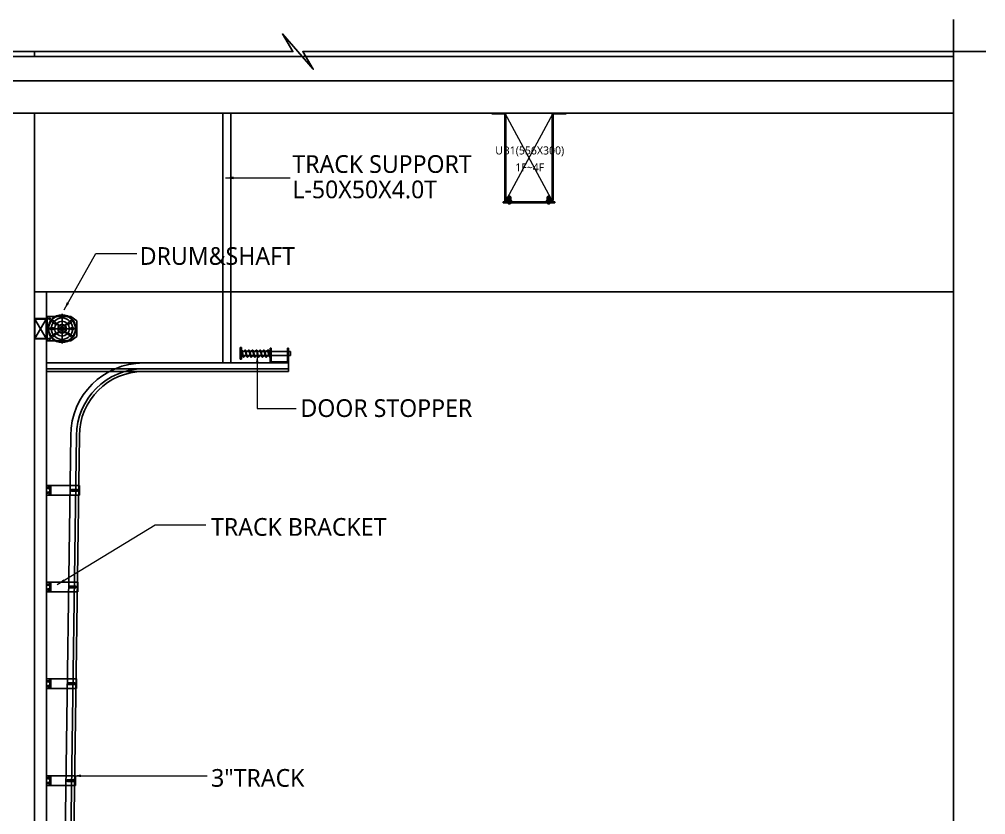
# Model space of a CAD drawing. Header units: millimetres. Extents: x 909 to 159266, y 137 to 21462.
# Drawn here: x 129220 to 135214, y 15795 to 20727 of the extents above; entities that cross this region are included whole.
import ezdxf
from ezdxf.enums import TextEntityAlignment as Align

# ---------------------------------------------------------------- set-up
doc = ezdxf.new("R2010")
doc.units = ezdxf.units.MM
doc.header["$LTSCALE"] = 50
doc.header["$MEASUREMENT"] = 0
doc.linetypes.add('CENTER', pattern=[2, 1.25, -0.25, 0.25, -0.25])
doc.linetypes.add('주단면도-1$0$주단면도-1$0$STD_CENTER', pattern=[66, 60, -2, 2, -2])
for name, color, linetype in [('CENTER', 1, 'CENTER'), ('OHD Frame', 2, 'Continuous'), ('OHD Track', 4, 'Continuous'), ('주단면도-1$0$주단면도-1$0$A-FIN-TYP1', 6, 'Continuous'), ('주단면도-1$0$주단면도-1$0$A-ST-AXIS-CEN', 252, '주단면도-1$0$주단면도-1$0$STD_CENTER'), ('주단면도-1$0$주단면도-1$0$A-ST-CONC', 2, 'Continuous'), ('케이블드럼', 9, 'Continuous')]:
    doc.layers.add(name, color=color, linetype=linetype)
for name, color, linetype, lineweight in [('건축120130$0$TEX', 3, 'Continuous', 15), ('주단면도-1$0$A-CLXM-STL1', 3, 'Continuous', 25), ('주단면도-1$0$A-ELEV-LIN2', 7, 'Continuous', 25)]:
    doc.layers.add(name, color=color, linetype=linetype, lineweight=lineweight)
doc.layers.add('주단면도-1$0$A-XXXX-NPLT', color=144, linetype='Continuous', lineweight=15, plot=False)
doc.styles.get("Standard").update_dxf_attribs({"font": 'NanumGothicBold.ttf'})
doc.styles.add('울릉도M', font='NanumGothic.ttf')
doc.styles.add('주단면도-1$0$맑은고딕', font='')
doc.styles.get('주단면도-1$0$맑은고딕').set_extended_font_data('Malgun Gothic')
doc.dimstyles.new('ISO-25', dxfattribs={"dimtxt": 2.5, "dimasz": 2.5, "dimexe": 1.25, "dimexo": 0.625, "dimtad": 1, "dimtxsty": 'Standard', "dimcen": 2.5, "dimadec": 0, "dimazin": 0, "dimtfac": 1, "dimtmove": 0, "dimatfit": 3, "dimfxl": 1, "dimarcsym": 0})

# ---------------------------------------------------------------- blocks, each defined once
blk = doc.blocks.new('주단면도-1$0$G$CC64511EC')
at = {"layer": '주단면도-1$0$A-CLXM-STL1'}
for p, q in [((74.5, 563.2), (0, 563.2)), ((0, 557.2), (0, 563.2)), ((74.5, 557.2), (0, 557.2)), ((80, 24.7), (80, 551.7)), ((86, 551.7), (86, 24.7)), ((374, 551.7), (374, 24.7)), ((380, 24.7), (380, 551.7)), ((385.5, 563.2), (460, 563.2)), ((385.5, 557.2), (460, 557.2)), ((460, 557.2), (460, 563.2)), ((70, 13.2), (390, 13.2)), ((70, 7.2), (70, 13.2)), ((390, 7.2), (70, 7.2)), ((91.5, 19.2), (123.6, 19.2)), ((91.5, 13.2), (123.6, 13.2)), ((123.6, 19.2), (123.6, 13.2)), ((368.5, 19.2), (336.4, 19.2)), ((336.4, 19.2), (336.4, 13.2)), ((368.5, 13.2), (336.4, 13.2)), ((390, 7.2), (390, 13.2))]:
    blk.add_line(p, q, dxfattribs=at)
at = {"layer": '주단면도-1$0$A-CLXM-STL1', "color": 252}
for p, q in [((118.7, 21.6), (96.5, 21.6)), ((96.5, 19.2), (96.5, 21.6)), ((97, 7.2), (102.3, 0)), ((97.4, 21.6), (97.4, 43.8)), ((97.4, 43.8), (117.8, 43.8)), ((117.8, 32.7), (97.4, 32.7)), ((113.1, 48), (102.1, 48)), ((102.1, 43.8), (102.1, 48)), ((105, 0), (102.3, 7.2)), ((102.3, 0), (112.9, 0)), ((102.5, 43.8), (102.5, 21.6)), ((110.2, 0), (112.9, 7.2)), ((112.7, 43.8), (112.7, 21.6)), ((112.9, 0), (118.2, 7.2)), ((113.1, 43.8), (113.1, 48)), ((117.8, 43.8), (117.8, 21.6)), ((118.7, 19.3), (118.7, 21.6)), ((341.3, 21.6), (363.5, 21.6)), ((341.3, 19.3), (341.3, 21.6)), ((347.1, 0), (341.8, 7.2)), ((342.2, 43.8), (342.2, 21.6)), ((362.6, 43.8), (342.2, 43.8)), ((342.2, 32.7), (362.6, 32.7)), ((346.9, 48), (357.9, 48)), ((346.9, 43.8), (346.9, 48)), ((349.8, 0), (347.1, 7.2)), ((357.7, 0), (347.1, 0)), ((347.3, 43.8), (347.3, 21.6)), ((355, 0), (357.7, 7.2)), ((357.5, 43.8), (357.5, 21.6)), ((363, 7.2), (357.7, 0)), ((357.9, 43.8), (357.9, 48)), ((362.6, 21.6), (362.6, 43.8)), ((363.5, 19.2), (363.5, 21.6))]:
    blk.add_line(p, q, dxfattribs=at)
at = {"layer": '주단면도-1$0$A-CLXM-STL1'}
for centre, radius, start, end in [((74.5, 551.7), 11.5, 0, 90), ((74.5, 551.7), 5.54, 0, 90), ((385.5, 551.7), 11.5, 90, 180), ((385.5, 551.7), 5.54, 90, 180), ((91.5, 24.7), 11.5, 180, 270), ((91.5, 24.7), 5.54, 180, 270), ((368.5, 24.7), 5.54, 270, 0), ((368.5, 24.7), 11.5, 270, 0)]:
    blk.add_arc(centre, radius, start, end, dxfattribs=at)
at = {"layer": '주단면도-1$0$A-XXXX-NPLT'}
for p, q in [((80, 563.2), (380, 7.2)), ((80, 7.2), (380, 563.2))]:
    blk.add_line(p, q, dxfattribs=at)
blk.add_lwpolyline([(80, 7.2), (380, 7.2), (380, 563.2), (80, 563.2)], close=True, dxfattribs=at)
at = {"layer": '주단면도-1$0$A-XXXX-NPLT', "style": '주단면도-1$0$맑은고딕'}
for s, p in [('UB1(556X300)', (234.8, 326)), ('1F~4F', (234.8, 226))]:
    blk.add_text(s, height=50, dxfattribs=at).set_placement(p, align=Align.MIDDLE)
blk = doc.blocks.new('DRUM&SHAFT')
at = {"layer": 'CENTER', "ltscale": 5}
for p, q in [((83366.2, -19306.2, 0), (83366.2, -19490.1, 0)), ((83458.2, -19398.1, 0), (83274.3, -19398.1, 0))]:
    blk.add_line(p, q, dxfattribs=at)
at = {"layer": '케이블드럼'}
for p, q in [((83420.7, -19323.3, 0), (83273.7, -19323.3, 0)), ((83420.7, -19323.3, 0), (83458.7, -19350.3, 0)), ((83458.7, -19446.3, 0), (83458.7, -19350.3, 0)), ((83281.4, -19385.6, 0), (83270.7, -19385.6, 0)), ((83281.4, -19410.6, 0), (83270.7, -19410.6, 0)), ((83345.4, -19381.2, 0), (83331.9, -19367.7, 0)), ((83345.2, -19415.2, 0), (83331.9, -19428.5, 0)), ((83349.3, -19377.3, 0), (83335.8, -19363.8, 0)), ((83349.1, -19419.2, 0), (83335.8, -19432.5, 0)), ((83383.2, -19377.3, 0), (83396.7, -19363.8, 0)), ((83383.4, -19419.2, 0), (83396.7, -19432.5, 0)), ((83387.1, -19381.2, 0), (83400.6, -19367.7, 0)), ((83387.3, -19415.2, 0), (83400.6, -19428.5, 0)), ((83273.7, -19473.3, 0), (83420.7, -19473.3, 0)), ((83420.7, -19473.3, 0), (83458.7, -19446.3, 0))]:
    blk.add_line(p, q, dxfattribs=at)
at = {"layer": '케이블드럼', "elevation": 0}
blk.add_lwpolyline([(83270.7, -19323.3), (83273.7, -19323.3), (83273.7, -19473.3), (83270.7, -19473.3)], close=True, dxfattribs=at)
for points in [[(83307.4, -19344.4, 0.867236), (83301.1, -19352.2), (83320, -19367.5, 0.867236), (83326.3, -19359.7)], [(83425.1, -19344.4, -0.867236), (83431.4, -19352.2), (83412.5, -19367.5, -0.867236), (83406.2, -19359.7)], [(83295.3, -19393.3, 0.867236), (83295.3, -19403.3), (83311.6, -19403.3, 0.867236), (83311.6, -19393.3)], [(83437.2, -19393.3, -0.867236), (83437.2, -19403.3), (83420.9, -19403.3, -0.867236), (83420.9, -19393.3)], [(83307.4, -19452.2, -0.867236), (83301.1, -19444.5), (83320, -19429.1, -0.867236), (83326.3, -19436.9)], [(83425.1, -19452.2, 0.867236), (83431.4, -19444.5), (83412.5, -19429.1, 0.867236), (83406.2, -19436.9)]]:
    blk.add_lwpolyline(points, format="xyb", close=True, dxfattribs=at)
at = {"layer": '케이블드럼'}
for centre, radius in [((83366.2, -19398.1, 0), 85.8), ((83288.3, -19335.5, 0), 5), ((83366.2, -19398.3, 0), 82.6), ((83366.2, -19398.1, 0), 66.5), ((83366.2, -19398.1, 0), 45.9), ((83366.2, -19398.3, 0), 27), ((83366.2, -19398.3, 0), 24), ((83366.2, -19398.3, 0), 12.6), ((83366.2, -19398.3, 0), 12.5), ((83366.2, -19398.3, 0), 10.5), ((83288.3, -19461.1, 0), 5)]:
    blk.add_circle(centre, radius, dxfattribs=at)
blk = doc.blocks.new('프레임125X75X2.3T')
at = {"color": 1}
for p, q in [((187297.8, -254578.2, 0), (187368.2, -254457.8, 0)), ((187297.8, -254457.8, 0), (187368.2, -254578.2, 0))]:
    blk.add_line(p, q, dxfattribs=at)
at = {"layer": 'OHD Frame', "elevation": 0}
for points in [[(187370.5, -254455.5), (187370.5, -254580.5), (187295.5, -254580.5), (187295.5, -254455.5)], [(187368.2, -254457.8), (187368.2, -254578.2), (187297.8, -254578.2), (187297.8, -254457.8)]]:
    blk.add_lwpolyline(points, close=True, dxfattribs=at)
blk = doc.blocks.new('DOOR STOPPER')
at = {"color": 4}
for p, q in [((109463.3, 61094.3, 0), (109463.3, 61023.5, 0)), ((109463.3, 61094.3, 0), (109471.3, 61094.3, 0)), ((109471.3, 61094.3, 0), (109471.3, 61023.5, 0)), ((109648.8, 61091.2, 0), (109648.8, 60998.9, 0)), ((109648.8, 61091.2, 0), (109655.1, 61091.2, 0)), ((109655.1, 61091.2, 0), (109655.1, 61005.3, 0)), ((109756.9, 61091.2, 0), (109756.9, 61005.3, 0)), ((109756.9, 61091.2, 0), (109763.3, 61091.2, 0)), ((109763.3, 61091.2, 0), (109763.3, 60998.9, 0)), ((109471.3, 61069.8, 0), (109648.8, 61069.8, 0)), ((109471.3, 61045.8, 0), (109648.8, 61045.8, 0)), ((109655.1, 61069.8, 0), (109756.9, 61069.8, 0)), ((109655.1, 61045.8, 0), (109756.9, 61045.8, 0)), ((109763.3, 61069.8, 0), (109776, 61069.8, 0)), ((109763.3, 61045.8, 0), (109776, 61045.8, 0)), ((109776, 61069.8, 0), (109776, 61045.8, 0)), ((109463.3, 61023.5, 0), (109471.3, 61023.5, 0)), ((109648.8, 60998.9, 0), (109763.3, 60998.9, 0)), ((109655.1, 61005.3, 0), (109756.9, 61005.3, 0))]:
    blk.add_line(p, q, dxfattribs=at)
at = {"color": 4, "linetype": 'Continuous'}
for p, q in [((109474.5, 61069.4, 0), (109476.8, 61046.4, 0)), ((109478.1, 61070.1, 0), (109480.5, 61046.8, 0)), ((109497.8, 61069.4, 0), (109500.2, 61046.4, 0)), ((109501.5, 61070.1, 0), (109503.9, 61046.8, 0)), ((109521.2, 61069.4, 0), (109523.6, 61046.4, 0)), ((109524.8, 61070.1, 0), (109527.3, 61046.8, 0)), ((109544.6, 61069.4, 0), (109546.9, 61046.4, 0)), ((109548.2, 61070.1, 0), (109550.6, 61046.8, 0)), ((109567.9, 61069.4, 0), (109570.3, 61046.4, 0)), ((109571.6, 61070.1, 0), (109574, 61046.8, 0)), ((109591.3, 61069.4, 0), (109593.6, 61046.4, 0)), ((109594.9, 61070.1, 0), (109597.3, 61046.8, 0)), ((109614.6, 61069.4, 0), (109617, 61046.4, 0)), ((109618.3, 61070.1, 0), (109620.7, 61046.8, 0)), ((109638, 61069.7, 0), (109640.3, 61046.7, 0)), ((109641.6, 61070.4, 0), (109644, 61047.1, 0))]:
    blk.add_line(p, q, dxfattribs=at)
for centre, end_param in [((109471.3, 61064.3, 0), -0.032668), ((109494.7, 61064.3, 0), 1.199537), ((109518, 61064.3, 0), 1.199537), ((109541.4, 61064.3, 0), 1.199537), ((109564.7, 61064.3, 0), 1.199537), ((109588.1, 61064.3, 0), 1.199537), ((109611.4, 61064.3, 0), 1.199537), ((109634.8, 61064.5, 0), 1.199537)]:
    blk.add_ellipse(centre, major_axis=(-0.3, 15.6), ratio=0.477179, start_param=-1.195765, end_param=end_param, dxfattribs=at)
for points, knots in [([(109474.5, 61069.4, 0), (109474.3, 61070.2, 0), (109474.1, 61071, 0), (109473.6, 61072.7, 0), (109473.3, 61073.5, 0), (109472.6, 61074.8, 0), (109472.2, 61075.3, 0), (109471.7, 61075.9, 0), (109471.6, 61076, 0), (109471.4, 61076.1, 0), (109471.3, 61076.1, 0), (109471.3, 61076.2, 0)], [1.9539775, 1.9539775, 1.9539775, 1.9539775, 2.1548685, 2.1548685, 2.4122962, 2.4122962, 2.6697239, 2.6697239, 2.8449346, 2.8449346, 2.9444367, 2.9444367, 2.9444367, 2.9444367]), ([(109492.9, 61045.8, 0), (109491.5, 61041.4, 0), (109491.2, 61040.8, 0), (109490.7, 61039.9, 0), (109490.5, 61039.5, 0), (109490, 61038.8, 0), (109489.7, 61038.4, 0), (109489.2, 61037.8, 0), (109488.8, 61037.5, 0), (109488.2, 61036.9, 0), (109487.9, 61036.7, 0), (109487.3, 61036.4, 0), (109487.1, 61036.3, 0), (109486.7, 61036.1, 0), (109486.5, 61036, 0), (109486.1, 61035.9, 0), (109485.9, 61035.9, 0), (109485.6, 61035.8, 0), (109485.5, 61035.8, 0), (109485.3, 61035.8, 0), (109485.2, 61035.8, 0), (109484.8, 61035.8, 0), (109484.5, 61035.8, 0), (109484.2, 61035.9, 0), (109484.1, 61035.9, 0), (109483.9, 61035.9, 0), (109483.8, 61035.9, 0), (109483.7, 61036, 0), (109483.6, 61036, 0), (109483.4, 61036.1, 0), (109483.2, 61036.1, 0), (109482.7, 61036.3, 0), (109482.5, 61036.5, 0), (109482, 61036.8, 0), (109481.8, 61036.9, 0), (109481.5, 61037.1, 0), (109481.4, 61037.3, 0), (109481, 61037.6, 0), (109480.8, 61037.9, 0), (109480.3, 61038.4, 0), (109480.1, 61038.7, 0), (109479.5, 61039.5, 0), (109479.1, 61040.1, 0), (109478.5, 61041.3, 0), (109478.2, 61042, 0), (109477.7, 61043.4, 0), (109477.5, 61044.2, 0), (109477.2, 61045.3, 0), (109477.1, 61045.7, 0), (109476.8, 61046.4, 0)], [2.284157, 2.284157, 2.284157, 2.284157, 2.422346, 2.422346, 2.53296, 2.53296, 2.643575, 2.643575, 2.760459, 2.760459, 2.877343, 2.877343, 2.943322, 2.943322, 3.009301, 3.009301, 3.067956, 3.067956, 3.100399, 3.100399, 3.132842, 3.132842, 3.209433, 3.209433, 3.242764, 3.242764, 3.266879, 3.266879, 3.290995, 3.290995, 3.339227, 3.339227, 3.435689, 3.435689, 3.491675, 3.491675, 3.54766, 3.54766, 3.639733, 3.639733, 3.731806, 3.731806, 3.894315, 3.894315, 4.056824, 4.056824, 4.219333, 4.219333, 4.293854, 4.293854, 4.293854, 4.293854]), ([(109489.1, 61045.8, 0), (109489, 61045.5, 0), (109488.9, 61045.1, 0), (109488.4, 61043.7, 0), (109488, 61042.7, 0), (109487.2, 61041.2, 0), (109486.8, 61040.6, 0), (109486.1, 61040, 0), (109485.8, 61039.8, 0), (109485.4, 61039.6, 0), (109485.3, 61039.5, 0), (109485, 61039.5, 0), (109484.9, 61039.5, 0), (109484.6, 61039.6, 0), (109484.4, 61039.7, 0), (109483.9, 61040, 0), (109483.6, 61040.2, 0), (109483.1, 61040.8, 0), (109482.8, 61041.2, 0), (109482.2, 61042.2, 0), (109481.9, 61042.8, 0), (109481.3, 61044.4, 0), (109480.9, 61045.6, 0), (109480.7, 61046.8, 0)], [2.066081, 2.066081, 2.066081, 2.066081, 2.158304, 2.158304, 2.432845, 2.432845, 2.707387, 2.707387, 2.892355, 2.892355, 3.077323, 3.077323, 3.262291, 3.262291, 3.44726, 3.44726, 3.632228, 3.632228, 3.817196, 3.817196, 4.002164, 4.002164, 4.293854, 4.293854, 4.293854, 4.293854]), ([(109494.7, 61076.2, 0), (109494.6, 61076.1, 0), (109494.5, 61076.1, 0), (109494.3, 61075.9, 0), (109494.1, 61075.7, 0), (109493.7, 61075.3, 0), (109493.5, 61075.1, 0), (109492.9, 61074, 0), (109492.5, 61073.1, 0), (109491.9, 61071.4, 0), (109491.7, 61070.8, 0), (109491.6, 61069.8, 0)], [3.3387486, 3.3387486, 3.3387486, 3.3387486, 3.4898819, 3.4898819, 3.6410151, 3.6410151, 3.7921484, 3.7921484, 4.105162, 4.105162, 4.2730649, 4.2730649, 4.2730649, 4.2730649]), ([(109497.8, 61069.4, 0), (109497.7, 61070.2, 0), (109497.5, 61071, 0), (109497, 61072.7, 0), (109496.6, 61073.5, 0), (109495.9, 61074.8, 0), (109495.6, 61075.3, 0), (109495.1, 61075.9, 0), (109494.9, 61076, 0), (109494.7, 61076.1, 0), (109494.7, 61076.1, 0), (109494.7, 61076.2, 0)], [1.9539775, 1.9539775, 1.9539775, 1.9539775, 2.1548685, 2.1548685, 2.4122962, 2.4122962, 2.6697239, 2.6697239, 2.8449346, 2.8449346, 2.9444367, 2.9444367, 2.9444367, 2.9444367]), ([(109516.3, 61045.8, 0), (109514.8, 61041.4, 0), (109514.6, 61040.8, 0), (109514.1, 61039.9, 0), (109513.8, 61039.5, 0), (109513.3, 61038.8, 0), (109513.1, 61038.4, 0), (109512.5, 61037.8, 0), (109512.2, 61037.5, 0), (109511.6, 61036.9, 0), (109511.2, 61036.7, 0), (109510.7, 61036.4, 0), (109510.5, 61036.3, 0), (109510.1, 61036.1, 0), (109509.9, 61036, 0), (109509.4, 61035.9, 0), (109509.2, 61035.9, 0), (109509, 61035.8, 0), (109508.9, 61035.8, 0), (109508.7, 61035.8, 0), (109508.6, 61035.8, 0), (109508.2, 61035.8, 0), (109507.9, 61035.8, 0), (109507.5, 61035.9, 0), (109507.4, 61035.9, 0), (109507.2, 61035.9, 0), (109507.2, 61035.9, 0), (109507, 61036, 0), (109506.9, 61036, 0), (109506.7, 61036.1, 0), (109506.6, 61036.1, 0), (109506.1, 61036.3, 0), (109505.8, 61036.5, 0), (109505.4, 61036.8, 0), (109505.2, 61036.9, 0), (109504.9, 61037.1, 0), (109504.7, 61037.3, 0), (109504.3, 61037.6, 0), (109504.1, 61037.9, 0), (109503.6, 61038.4, 0), (109503.4, 61038.7, 0), (109502.8, 61039.5, 0), (109502.5, 61040.1, 0), (109501.9, 61041.3, 0), (109501.6, 61042, 0), (109501.1, 61043.4, 0), (109500.8, 61044.2, 0), (109500.5, 61045.3, 0), (109500.5, 61045.7, 0), (109500.2, 61046.4, 0)], [2.284157, 2.284157, 2.284157, 2.284157, 2.422346, 2.422346, 2.53296, 2.53296, 2.643575, 2.643575, 2.760459, 2.760459, 2.877343, 2.877343, 2.943322, 2.943322, 3.009301, 3.009301, 3.067956, 3.067956, 3.100399, 3.100399, 3.132842, 3.132842, 3.209433, 3.209433, 3.242764, 3.242764, 3.266879, 3.266879, 3.290995, 3.290995, 3.339227, 3.339227, 3.435689, 3.435689, 3.491675, 3.491675, 3.54766, 3.54766, 3.639733, 3.639733, 3.731806, 3.731806, 3.894315, 3.894315, 4.056824, 4.056824, 4.219333, 4.219333, 4.293854, 4.293854, 4.293854, 4.293854]), ([(109512.4, 61045.8, 0), (109512.3, 61045.5, 0), (109512.2, 61045.1, 0), (109511.8, 61043.7, 0), (109511.4, 61042.7, 0), (109510.6, 61041.2, 0), (109510.1, 61040.6, 0), (109509.4, 61040, 0), (109509.2, 61039.8, 0), (109508.8, 61039.6, 0), (109508.6, 61039.5, 0), (109508.3, 61039.5, 0), (109508.2, 61039.5, 0), (109507.9, 61039.6, 0), (109507.7, 61039.7, 0), (109507.3, 61040, 0), (109507, 61040.2, 0), (109506.4, 61040.8, 0), (109506.1, 61041.2, 0), (109505.6, 61042.2, 0), (109505.3, 61042.8, 0), (109504.6, 61044.4, 0), (109504.3, 61045.6, 0), (109504, 61046.8, 0)], [2.066081, 2.066081, 2.066081, 2.066081, 2.158304, 2.158304, 2.432845, 2.432845, 2.707387, 2.707387, 2.892355, 2.892355, 3.077323, 3.077323, 3.262291, 3.262291, 3.44726, 3.44726, 3.632228, 3.632228, 3.817196, 3.817196, 4.002164, 4.002164, 4.293854, 4.293854, 4.293854, 4.293854]), ([(109518, 61076.2, 0), (109518, 61076.1, 0), (109517.9, 61076.1, 0), (109517.6, 61075.9, 0), (109517.5, 61075.7, 0), (109517.1, 61075.3, 0), (109516.9, 61075.1, 0), (109516.3, 61074, 0), (109515.8, 61073.1, 0), (109515.3, 61071.4, 0), (109515.1, 61070.8, 0), (109515, 61069.8, 0)], [3.3387486, 3.3387486, 3.3387486, 3.3387486, 3.4898819, 3.4898819, 3.6410151, 3.6410151, 3.7921484, 3.7921484, 4.105162, 4.105162, 4.2730649, 4.2730649, 4.2730649, 4.2730649]), ([(109521.2, 61069.4, 0), (109521, 61070.2, 0), (109520.8, 61071, 0), (109520.3, 61072.7, 0), (109520, 61073.5, 0), (109519.3, 61074.8, 0), (109518.9, 61075.3, 0), (109518.4, 61075.9, 0), (109518.3, 61076, 0), (109518.1, 61076.1, 0), (109518, 61076.1, 0), (109518, 61076.2, 0)], [1.9539775, 1.9539775, 1.9539775, 1.9539775, 2.1548685, 2.1548685, 2.4122962, 2.4122962, 2.6697239, 2.6697239, 2.8449346, 2.8449346, 2.9444367, 2.9444367, 2.9444367, 2.9444367]), ([(109539.7, 61045.8, 0), (109538.2, 61041.4, 0), (109537.9, 61040.8, 0), (109537.4, 61039.9, 0), (109537.2, 61039.5, 0), (109536.7, 61038.8, 0), (109536.4, 61038.4, 0), (109535.9, 61037.8, 0), (109535.6, 61037.5, 0), (109534.9, 61036.9, 0), (109534.6, 61036.7, 0), (109534, 61036.4, 0), (109533.8, 61036.3, 0), (109533.4, 61036.1, 0), (109533.2, 61036, 0), (109532.8, 61035.9, 0), (109532.6, 61035.9, 0), (109532.3, 61035.8, 0), (109532.2, 61035.8, 0), (109532, 61035.8, 0), (109531.9, 61035.8, 0), (109531.5, 61035.8, 0), (109531.2, 61035.8, 0), (109530.9, 61035.9, 0), (109530.8, 61035.9, 0), (109530.6, 61035.9, 0), (109530.5, 61035.9, 0), (109530.4, 61036, 0), (109530.3, 61036, 0), (109530.1, 61036.1, 0), (109529.9, 61036.1, 0), (109529.5, 61036.3, 0), (109529.2, 61036.5, 0), (109528.7, 61036.8, 0), (109528.6, 61036.9, 0), (109528.2, 61037.1, 0), (109528.1, 61037.3, 0), (109527.7, 61037.6, 0), (109527.5, 61037.9, 0), (109527, 61038.4, 0), (109526.8, 61038.7, 0), (109526.2, 61039.5, 0), (109525.9, 61040.1, 0), (109525.2, 61041.3, 0), (109524.9, 61042, 0), (109524.4, 61043.4, 0), (109524.2, 61044.2, 0), (109523.9, 61045.3, 0), (109523.8, 61045.7, 0), (109523.6, 61046.4, 0)], [2.284157, 2.284157, 2.284157, 2.284157, 2.422346, 2.422346, 2.53296, 2.53296, 2.643575, 2.643575, 2.760459, 2.760459, 2.877343, 2.877343, 2.943322, 2.943322, 3.009301, 3.009301, 3.067956, 3.067956, 3.100399, 3.100399, 3.132842, 3.132842, 3.209433, 3.209433, 3.242764, 3.242764, 3.266879, 3.266879, 3.290995, 3.290995, 3.339227, 3.339227, 3.435689, 3.435689, 3.491675, 3.491675, 3.54766, 3.54766, 3.639733, 3.639733, 3.731806, 3.731806, 3.894315, 3.894315, 4.056824, 4.056824, 4.219333, 4.219333, 4.293854, 4.293854, 4.293854, 4.293854]), ([(109535.8, 61045.8, 0), (109535.7, 61045.5, 0), (109535.6, 61045.1, 0), (109535.1, 61043.7, 0), (109534.7, 61042.7, 0), (109533.9, 61041.2, 0), (109533.5, 61040.6, 0), (109532.8, 61040, 0), (109532.5, 61039.8, 0), (109532.1, 61039.6, 0), (109532, 61039.5, 0), (109531.7, 61039.5, 0), (109531.6, 61039.5, 0), (109531.3, 61039.6, 0), (109531.1, 61039.7, 0), (109530.6, 61040, 0), (109530.3, 61040.2, 0), (109529.8, 61040.8, 0), (109529.5, 61041.2, 0), (109528.9, 61042.2, 0), (109528.6, 61042.8, 0), (109528, 61044.4, 0), (109527.6, 61045.6, 0), (109527.4, 61046.8, 0)], [2.066081, 2.066081, 2.066081, 2.066081, 2.158304, 2.158304, 2.432845, 2.432845, 2.707387, 2.707387, 2.892355, 2.892355, 3.077323, 3.077323, 3.262291, 3.262291, 3.44726, 3.44726, 3.632228, 3.632228, 3.817196, 3.817196, 4.002164, 4.002164, 4.293854, 4.293854, 4.293854, 4.293854]), ([(109541.4, 61076.2, 0), (109541.3, 61076.1, 0), (109541.2, 61076.1, 0), (109541, 61075.9, 0), (109540.8, 61075.7, 0), (109540.5, 61075.3, 0), (109540.3, 61075.1, 0), (109539.6, 61074, 0), (109539.2, 61073.1, 0), (109538.6, 61071.4, 0), (109538.5, 61070.8, 0), (109538.3, 61069.8, 0)], [3.3387486, 3.3387486, 3.3387486, 3.3387486, 3.4898819, 3.4898819, 3.6410151, 3.6410151, 3.7921484, 3.7921484, 4.105162, 4.105162, 4.2730649, 4.2730649, 4.2730649, 4.2730649]), ([(109544.6, 61069.4, 0), (109544.4, 61070.2, 0), (109544.2, 61071, 0), (109543.7, 61072.7, 0), (109543.3, 61073.5, 0), (109542.7, 61074.8, 0), (109542.3, 61075.3, 0), (109541.8, 61075.9, 0), (109541.6, 61076, 0), (109541.4, 61076.1, 0), (109541.4, 61076.1, 0), (109541.4, 61076.2, 0)], [1.9539775, 1.9539775, 1.9539775, 1.9539775, 2.1548685, 2.1548685, 2.4122962, 2.4122962, 2.6697239, 2.6697239, 2.8449346, 2.8449346, 2.9444367, 2.9444367, 2.9444367, 2.9444367]), ([(109563, 61045.8, 0), (109561.5, 61041.4, 0), (109561.3, 61040.8, 0), (109560.8, 61039.9, 0), (109560.5, 61039.5, 0), (109560, 61038.8, 0), (109559.8, 61038.4, 0), (109559.2, 61037.8, 0), (109558.9, 61037.5, 0), (109558.3, 61036.9, 0), (109557.9, 61036.7, 0), (109557.4, 61036.4, 0), (109557.2, 61036.3, 0), (109556.8, 61036.1, 0), (109556.6, 61036, 0), (109556.2, 61035.9, 0), (109556, 61035.9, 0), (109555.7, 61035.8, 0), (109555.6, 61035.8, 0), (109555.4, 61035.8, 0), (109555.3, 61035.8, 0), (109554.9, 61035.8, 0), (109554.6, 61035.8, 0), (109554.2, 61035.9, 0), (109554.1, 61035.9, 0), (109553.9, 61035.9, 0), (109553.9, 61035.9, 0), (109553.7, 61036, 0), (109553.7, 61036, 0), (109553.4, 61036.1, 0), (109553.3, 61036.1, 0), (109552.8, 61036.3, 0), (109552.5, 61036.5, 0), (109552.1, 61036.8, 0), (109551.9, 61036.9, 0), (109551.6, 61037.1, 0), (109551.4, 61037.3, 0), (109551.1, 61037.6, 0), (109550.8, 61037.9, 0), (109550.4, 61038.4, 0), (109550.1, 61038.7, 0), (109549.6, 61039.5, 0), (109549.2, 61040.1, 0), (109548.6, 61041.3, 0), (109548.3, 61042, 0), (109547.8, 61043.4, 0), (109547.5, 61044.2, 0), (109547.3, 61045.3, 0), (109547.2, 61045.7, 0), (109546.9, 61046.4, 0)], [2.284157, 2.284157, 2.284157, 2.284157, 2.422346, 2.422346, 2.53296, 2.53296, 2.643575, 2.643575, 2.760459, 2.760459, 2.877343, 2.877343, 2.943322, 2.943322, 3.009301, 3.009301, 3.067956, 3.067956, 3.100399, 3.100399, 3.132842, 3.132842, 3.209433, 3.209433, 3.242764, 3.242764, 3.266879, 3.266879, 3.290995, 3.290995, 3.339227, 3.339227, 3.435689, 3.435689, 3.491675, 3.491675, 3.54766, 3.54766, 3.639733, 3.639733, 3.731806, 3.731806, 3.894315, 3.894315, 4.056824, 4.056824, 4.219333, 4.219333, 4.293854, 4.293854, 4.293854, 4.293854]), ([(109559.1, 61045.8, 0), (109559, 61045.5, 0), (109558.9, 61045.1, 0), (109558.5, 61043.7, 0), (109558.1, 61042.7, 0), (109557.3, 61041.2, 0), (109556.8, 61040.6, 0), (109556.1, 61040, 0), (109555.9, 61039.8, 0), (109555.5, 61039.6, 0), (109555.3, 61039.5, 0), (109555, 61039.5, 0), (109554.9, 61039.5, 0), (109554.6, 61039.6, 0), (109554.4, 61039.7, 0), (109554, 61040, 0), (109553.7, 61040.2, 0), (109553.1, 61040.8, 0), (109552.8, 61041.2, 0), (109552.3, 61042.2, 0), (109552, 61042.8, 0), (109551.3, 61044.4, 0), (109551, 61045.6, 0), (109550.7, 61046.8, 0)], [2.066081, 2.066081, 2.066081, 2.066081, 2.158304, 2.158304, 2.432845, 2.432845, 2.707387, 2.707387, 2.892355, 2.892355, 3.077323, 3.077323, 3.262291, 3.262291, 3.44726, 3.44726, 3.632228, 3.632228, 3.817196, 3.817196, 4.002164, 4.002164, 4.293854, 4.293854, 4.293854, 4.293854]), ([(109564.7, 61076.2, 0), (109564.7, 61076.1, 0), (109564.6, 61076.1, 0), (109564.3, 61075.9, 0), (109564.2, 61075.7, 0), (109563.8, 61075.3, 0), (109563.6, 61075.1, 0), (109563, 61074, 0), (109562.5, 61073.1, 0), (109562, 61071.4, 0), (109561.8, 61070.8, 0), (109561.7, 61069.8, 0)], [3.3387486, 3.3387486, 3.3387486, 3.3387486, 3.4898819, 3.4898819, 3.6410151, 3.6410151, 3.7921484, 3.7921484, 4.105162, 4.105162, 4.2730649, 4.2730649, 4.2730649, 4.2730649]), ([(109567.9, 61069.4, 0), (109567.8, 61070.2, 0), (109567.6, 61071, 0), (109567, 61072.7, 0), (109566.7, 61073.5, 0), (109566, 61074.8, 0), (109565.6, 61075.3, 0), (109565.1, 61075.9, 0), (109565, 61076, 0), (109564.8, 61076.1, 0), (109564.7, 61076.1, 0), (109564.7, 61076.2, 0)], [1.9539775, 1.9539775, 1.9539775, 1.9539775, 2.1548685, 2.1548685, 2.4122962, 2.4122962, 2.6697239, 2.6697239, 2.8449346, 2.8449346, 2.9444367, 2.9444367, 2.9444367, 2.9444367]), ([(109586.4, 61045.8, 0), (109584.9, 61041.4, 0), (109584.6, 61040.8, 0), (109584.1, 61039.9, 0), (109583.9, 61039.5, 0), (109583.4, 61038.8, 0), (109583.1, 61038.4, 0), (109582.6, 61037.8, 0), (109582.3, 61037.5, 0), (109581.6, 61036.9, 0), (109581.3, 61036.7, 0), (109580.7, 61036.4, 0), (109580.6, 61036.3, 0), (109580.1, 61036.1, 0), (109579.9, 61036, 0), (109579.5, 61035.9, 0), (109579.3, 61035.9, 0), (109579, 61035.8, 0), (109578.9, 61035.8, 0), (109578.7, 61035.8, 0), (109578.6, 61035.8, 0), (109578.2, 61035.8, 0), (109578, 61035.8, 0), (109577.6, 61035.9, 0), (109577.5, 61035.9, 0), (109577.3, 61035.9, 0), (109577.2, 61035.9, 0), (109577.1, 61036, 0), (109577, 61036, 0), (109576.8, 61036.1, 0), (109576.6, 61036.1, 0), (109576.2, 61036.3, 0), (109575.9, 61036.5, 0), (109575.4, 61036.8, 0), (109575.3, 61036.9, 0), (109575, 61037.1, 0), (109574.8, 61037.3, 0), (109574.4, 61037.6, 0), (109574.2, 61037.9, 0), (109573.7, 61038.4, 0), (109573.5, 61038.7, 0), (109572.9, 61039.5, 0), (109572.6, 61040.1, 0), (109571.9, 61041.3, 0), (109571.7, 61042, 0), (109571.1, 61043.4, 0), (109570.9, 61044.2, 0), (109570.6, 61045.3, 0), (109570.5, 61045.7, 0), (109570.3, 61046.4, 0)], [2.284157, 2.284157, 2.284157, 2.284157, 2.422346, 2.422346, 2.53296, 2.53296, 2.643575, 2.643575, 2.760459, 2.760459, 2.877343, 2.877343, 2.943322, 2.943322, 3.009301, 3.009301, 3.067956, 3.067956, 3.100399, 3.100399, 3.132842, 3.132842, 3.209433, 3.209433, 3.242764, 3.242764, 3.266879, 3.266879, 3.290995, 3.290995, 3.339227, 3.339227, 3.435689, 3.435689, 3.491675, 3.491675, 3.54766, 3.54766, 3.639733, 3.639733, 3.731806, 3.731806, 3.894315, 3.894315, 4.056824, 4.056824, 4.219333, 4.219333, 4.293854, 4.293854, 4.293854, 4.293854]), ([(109582.5, 61045.8, 0), (109582.4, 61045.5, 0), (109582.3, 61045.1, 0), (109581.9, 61043.7, 0), (109581.5, 61042.7, 0), (109580.6, 61041.2, 0), (109580.2, 61040.6, 0), (109579.5, 61040, 0), (109579.3, 61039.8, 0), (109578.8, 61039.6, 0), (109578.7, 61039.5, 0), (109578.4, 61039.5, 0), (109578.3, 61039.5, 0), (109578, 61039.6, 0), (109577.8, 61039.7, 0), (109577.3, 61040, 0), (109577.1, 61040.2, 0), (109576.5, 61040.8, 0), (109576.2, 61041.2, 0), (109575.6, 61042.2, 0), (109575.4, 61042.8, 0), (109574.7, 61044.4, 0), (109574.3, 61045.6, 0), (109574.1, 61046.8, 0)], [2.066081, 2.066081, 2.066081, 2.066081, 2.158304, 2.158304, 2.432845, 2.432845, 2.707387, 2.707387, 2.892355, 2.892355, 3.077323, 3.077323, 3.262291, 3.262291, 3.44726, 3.44726, 3.632228, 3.632228, 3.817196, 3.817196, 4.002164, 4.002164, 4.293854, 4.293854, 4.293854, 4.293854]), ([(109588.1, 61076.2, 0), (109588, 61076.1, 0), (109587.9, 61076.1, 0), (109587.7, 61075.9, 0), (109587.5, 61075.7, 0), (109587.2, 61075.3, 0), (109587, 61075.1, 0), (109586.3, 61074, 0), (109585.9, 61073.1, 0), (109585.3, 61071.4, 0), (109585.2, 61070.8, 0), (109585, 61069.8, 0)], [3.3387486, 3.3387486, 3.3387486, 3.3387486, 3.4898819, 3.4898819, 3.6410151, 3.6410151, 3.7921484, 3.7921484, 4.105162, 4.105162, 4.2730649, 4.2730649, 4.2730649, 4.2730649]), ([(109591.3, 61069.4, 0), (109591.1, 61070.2, 0), (109590.9, 61071, 0), (109590.4, 61072.7, 0), (109590.1, 61073.5, 0), (109589.4, 61074.8, 0), (109589, 61075.3, 0), (109588.5, 61075.9, 0), (109588.3, 61076, 0), (109588.1, 61076.1, 0), (109588.1, 61076.1, 0), (109588.1, 61076.2, 0)], [1.9539775, 1.9539775, 1.9539775, 1.9539775, 2.1548685, 2.1548685, 2.4122962, 2.4122962, 2.6697239, 2.6697239, 2.8449346, 2.8449346, 2.9444367, 2.9444367, 2.9444367, 2.9444367]), ([(109609.7, 61045.8, 0), (109608.2, 61041.4, 0), (109608, 61040.8, 0), (109607.5, 61039.9, 0), (109607.2, 61039.5, 0), (109606.7, 61038.8, 0), (109606.5, 61038.4, 0), (109605.9, 61037.8, 0), (109605.6, 61037.5, 0), (109605, 61036.9, 0), (109604.7, 61036.7, 0), (109604.1, 61036.4, 0), (109603.9, 61036.3, 0), (109603.5, 61036.1, 0), (109603.3, 61036, 0), (109602.9, 61035.9, 0), (109602.7, 61035.9, 0), (109602.4, 61035.8, 0), (109602.3, 61035.8, 0), (109602.1, 61035.8, 0), (109602, 61035.8, 0), (109601.6, 61035.8, 0), (109601.3, 61035.8, 0), (109600.9, 61035.9, 0), (109600.8, 61035.9, 0), (109600.7, 61035.9, 0), (109600.6, 61035.9, 0), (109600.4, 61036, 0), (109600.4, 61036, 0), (109600.1, 61036.1, 0), (109600, 61036.1, 0), (109599.5, 61036.3, 0), (109599.2, 61036.5, 0), (109598.8, 61036.8, 0), (109598.6, 61036.9, 0), (109598.3, 61037.1, 0), (109598.2, 61037.3, 0), (109597.8, 61037.6, 0), (109597.5, 61037.9, 0), (109597.1, 61038.4, 0), (109596.9, 61038.7, 0), (109596.3, 61039.5, 0), (109595.9, 61040.1, 0), (109595.3, 61041.3, 0), (109595, 61042, 0), (109594.5, 61043.4, 0), (109594.3, 61044.2, 0), (109594, 61045.3, 0), (109593.9, 61045.7, 0), (109593.6, 61046.4, 0)], [2.284157, 2.284157, 2.284157, 2.284157, 2.422346, 2.422346, 2.53296, 2.53296, 2.643575, 2.643575, 2.760459, 2.760459, 2.877343, 2.877343, 2.943322, 2.943322, 3.009301, 3.009301, 3.067956, 3.067956, 3.100399, 3.100399, 3.132842, 3.132842, 3.209433, 3.209433, 3.242764, 3.242764, 3.266879, 3.266879, 3.290995, 3.290995, 3.339227, 3.339227, 3.435689, 3.435689, 3.491675, 3.491675, 3.54766, 3.54766, 3.639733, 3.639733, 3.731806, 3.731806, 3.894315, 3.894315, 4.056824, 4.056824, 4.219333, 4.219333, 4.293854, 4.293854, 4.293854, 4.293854]), ([(109605.9, 61045.8, 0), (109605.8, 61045.5, 0), (109605.7, 61045.1, 0), (109605.2, 61043.7, 0), (109604.8, 61042.7, 0), (109604, 61041.2, 0), (109603.5, 61040.6, 0), (109602.9, 61040, 0), (109602.6, 61039.8, 0), (109602.2, 61039.6, 0), (109602, 61039.5, 0), (109601.8, 61039.5, 0), (109601.6, 61039.5, 0), (109601.3, 61039.6, 0), (109601.1, 61039.7, 0), (109600.7, 61040, 0), (109600.4, 61040.2, 0), (109599.9, 61040.8, 0), (109599.6, 61041.2, 0), (109599, 61042.2, 0), (109598.7, 61042.8, 0), (109598.1, 61044.4, 0), (109597.7, 61045.6, 0), (109597.4, 61046.8, 0)], [2.066081, 2.066081, 2.066081, 2.066081, 2.158304, 2.158304, 2.432845, 2.432845, 2.707387, 2.707387, 2.892355, 2.892355, 3.077323, 3.077323, 3.262291, 3.262291, 3.44726, 3.44726, 3.632228, 3.632228, 3.817196, 3.817196, 4.002164, 4.002164, 4.293854, 4.293854, 4.293854, 4.293854]), ([(109611.4, 61076.2, 0), (109611.4, 61076.1, 0), (109611.3, 61076.1, 0), (109611, 61075.9, 0), (109610.9, 61075.7, 0), (109610.5, 61075.3, 0), (109610.3, 61075.1, 0), (109609.7, 61074, 0), (109609.3, 61073.1, 0), (109608.7, 61071.4, 0), (109608.5, 61070.8, 0), (109608.4, 61069.8, 0)], [3.3387486, 3.3387486, 3.3387486, 3.3387486, 3.4898819, 3.4898819, 3.6410151, 3.6410151, 3.7921484, 3.7921484, 4.105162, 4.105162, 4.2730649, 4.2730649, 4.2730649, 4.2730649]), ([(109614.6, 61069.4, 0), (109614.5, 61070.2, 0), (109614.3, 61071, 0), (109613.8, 61072.7, 0), (109613.4, 61073.5, 0), (109612.7, 61074.8, 0), (109612.4, 61075.3, 0), (109611.9, 61075.9, 0), (109611.7, 61076, 0), (109611.5, 61076.1, 0), (109611.5, 61076.1, 0), (109611.4, 61076.2, 0)], [1.9539775, 1.9539775, 1.9539775, 1.9539775, 2.1548685, 2.1548685, 2.4122962, 2.4122962, 2.6697239, 2.6697239, 2.8449346, 2.8449346, 2.9444367, 2.9444367, 2.9444367, 2.9444367]), ([(109633.1, 61045.8, 0), (109631.6, 61041.4, 0), (109631.3, 61040.8, 0), (109630.8, 61039.9, 0), (109630.6, 61039.5, 0), (109630.1, 61038.8, 0), (109629.8, 61038.4, 0), (109629.3, 61037.8, 0), (109629, 61037.5, 0), (109628.3, 61036.9, 0), (109628, 61036.7, 0), (109627.5, 61036.4, 0), (109627.3, 61036.3, 0), (109626.9, 61036.1, 0), (109626.6, 61036, 0), (109626.2, 61035.9, 0), (109626, 61035.9, 0), (109625.7, 61035.8, 0), (109625.6, 61035.8, 0), (109625.4, 61035.8, 0), (109625.3, 61035.8, 0), (109625, 61035.8, 0), (109624.7, 61035.8, 0), (109624.3, 61035.9, 0), (109624.2, 61035.9, 0), (109624, 61035.9, 0), (109624, 61035.9, 0), (109623.8, 61036, 0), (109623.7, 61036, 0), (109623.5, 61036.1, 0), (109623.3, 61036.1, 0), (109622.9, 61036.3, 0), (109622.6, 61036.5, 0), (109622.1, 61036.8, 0), (109622, 61036.9, 0), (109621.7, 61037.1, 0), (109621.5, 61037.3, 0), (109621.1, 61037.6, 0), (109620.9, 61037.9, 0), (109620.4, 61038.4, 0), (109620.2, 61038.7, 0), (109619.6, 61039.5, 0), (109619.3, 61040.1, 0), (109618.7, 61041.3, 0), (109618.4, 61042, 0), (109617.8, 61043.4, 0), (109617.6, 61044.2, 0), (109617.3, 61045.3, 0), (109617.2, 61045.7, 0), (109617, 61046.4, 0)], [2.284157, 2.284157, 2.284157, 2.284157, 2.422346, 2.422346, 2.53296, 2.53296, 2.643575, 2.643575, 2.760459, 2.760459, 2.877343, 2.877343, 2.943322, 2.943322, 3.009301, 3.009301, 3.067956, 3.067956, 3.100399, 3.100399, 3.132842, 3.132842, 3.209433, 3.209433, 3.242764, 3.242764, 3.266879, 3.266879, 3.290995, 3.290995, 3.339227, 3.339227, 3.435689, 3.435689, 3.491675, 3.491675, 3.54766, 3.54766, 3.639733, 3.639733, 3.731806, 3.731806, 3.894315, 3.894315, 4.056824, 4.056824, 4.219333, 4.219333, 4.293854, 4.293854, 4.293854, 4.293854]), ([(109629.2, 61045.8, 0), (109629.1, 61045.5, 0), (109629, 61045.1, 0), (109628.6, 61043.7, 0), (109628.2, 61042.7, 0), (109627.3, 61041.2, 0), (109626.9, 61040.6, 0), (109626.2, 61040, 0), (109626, 61039.8, 0), (109625.6, 61039.6, 0), (109625.4, 61039.5, 0), (109625.1, 61039.5, 0), (109625, 61039.5, 0), (109624.7, 61039.6, 0), (109624.5, 61039.7, 0), (109624, 61040, 0), (109623.8, 61040.2, 0), (109623.2, 61040.8, 0), (109622.9, 61041.2, 0), (109622.3, 61042.2, 0), (109622.1, 61042.8, 0), (109621.4, 61044.4, 0), (109621.1, 61045.6, 0), (109620.8, 61046.8, 0)], [2.066081, 2.066081, 2.066081, 2.066081, 2.158304, 2.158304, 2.432845, 2.432845, 2.707387, 2.707387, 2.892355, 2.892355, 3.077323, 3.077323, 3.262291, 3.262291, 3.44726, 3.44726, 3.632228, 3.632228, 3.817196, 3.817196, 4.002164, 4.002164, 4.293854, 4.293854, 4.293854, 4.293854]), ([(109634.8, 61076.4, 0), (109634.7, 61076.4, 0), (109634.6, 61076.4, 0), (109634.4, 61076.2, 0), (109634.2, 61076, 0), (109633.8, 61075.6, 0), (109633.6, 61075.3, 0), (109633, 61074.3, 0), (109632.6, 61073.4, 0), (109632, 61071.7, 0), (109631.9, 61071.1, 0), (109631.7, 61070.1, 0)], [3.3387486, 3.3387486, 3.3387486, 3.3387486, 3.4898819, 3.4898819, 3.6410151, 3.6410151, 3.7921484, 3.7921484, 4.105162, 4.105162, 4.2730649, 4.2730649, 4.2730649, 4.2730649]), ([(109638, 61069.7, 0), (109637.8, 61070.5, 0), (109637.6, 61071.3, 0), (109637.1, 61073, 0), (109636.7, 61073.8, 0), (109636, 61075.1, 0), (109635.7, 61075.6, 0), (109635.2, 61076.2, 0), (109635, 61076.3, 0), (109634.8, 61076.4, 0), (109634.8, 61076.4, 0), (109634.8, 61076.4, 0)], [1.9539775, 1.9539775, 1.9539775, 1.9539775, 2.1548685, 2.1548685, 2.4122962, 2.4122962, 2.6697239, 2.6697239, 2.8449346, 2.8449346, 2.9444367, 2.9444367, 2.9444367, 2.9444367]), ([(109648.8, 61036.1, 0), (109648.7, 61036.1, 0), (109648.6, 61036.1, 0), (109648.3, 61036.1, 0), (109648, 61036.1, 0), (109647.6, 61036.2, 0), (109647.5, 61036.2, 0), (109647.3, 61036.2, 0), (109647.3, 61036.2, 0), (109647.1, 61036.3, 0), (109647, 61036.3, 0), (109646.8, 61036.4, 0), (109646.7, 61036.4, 0), (109646.2, 61036.6, 0), (109645.9, 61036.8, 0), (109645.5, 61037.1, 0), (109645.3, 61037.2, 0), (109645, 61037.4, 0), (109644.8, 61037.5, 0), (109644.4, 61037.9, 0), (109644.2, 61038.1, 0), (109643.8, 61038.7, 0), (109643.5, 61039, 0), (109643, 61039.8, 0), (109642.6, 61040.4, 0), (109642, 61041.6, 0), (109641.7, 61042.3, 0), (109641.2, 61043.7, 0), (109640.9, 61044.5, 0), (109640.7, 61045.6, 0), (109640.6, 61046, 0), (109640.3, 61046.7, 0)], [3.112771, 3.112771, 3.112771, 3.112771, 3.132842, 3.132842, 3.209433, 3.209433, 3.242764, 3.242764, 3.266879, 3.266879, 3.290995, 3.290995, 3.339227, 3.339227, 3.435689, 3.435689, 3.491675, 3.491675, 3.54766, 3.54766, 3.639733, 3.639733, 3.731806, 3.731806, 3.894315, 3.894315, 4.056824, 4.056824, 4.219333, 4.219333, 4.293854, 4.293854, 4.293854, 4.293854]), ([(109648.8, 61039.8, 0), (109648.7, 61039.8, 0), (109648.6, 61039.8, 0), (109648.4, 61039.8, 0), (109648.3, 61039.8, 0), (109648, 61039.9, 0), (109647.8, 61039.9, 0), (109647.4, 61040.3, 0), (109647.1, 61040.5, 0), (109646.5, 61041.1, 0), (109646.2, 61041.5, 0), (109645.7, 61042.5, 0), (109645.4, 61043.1, 0), (109644.7, 61044.7, 0), (109644.4, 61045.8, 0), (109644.1, 61047.1, 0)], [3.004813, 3.004813, 3.004813, 3.004813, 3.077323, 3.077323, 3.262291, 3.262291, 3.44726, 3.44726, 3.632228, 3.632228, 3.817196, 3.817196, 4.002164, 4.002164, 4.293854, 4.293854, 4.293854, 4.293854])]:
    blk.add_open_spline(points, degree=3, knots=knots, dxfattribs=at)
blk.add_open_spline([(109471.3, 61076.2, 0), (109471.3, 61076.2, 0), (109471.3, 61076.1, 0), (109471.3, 61076.1, 0)], degree=3, dxfattribs=at)
blk = doc.blocks.new('주단면도-1$0$1231231231')
at = {"color": 0}
for p, q in [((1023.9, 2120.2, 0), (820.5, 2120.2, 0)), ((820.5, 2120.2, 0), (820.5, 2060.2, 0)), ((840.5, 2120.2, 0), (840.5, 2060.2, 0)), ((845.5, 2120.2, 0), (845.5, 2060.2, 0)), ((1023.9, 2060.2, 0), (1023.9, 2120.2, 0)), ((820.5, 2060.2, 0), (1023.9, 2060.2, 0)), ((1010.9, 2095.2, 0), (975.9, 2095.2, 0)), ((975.9, 2085.2, 0), (1010.9, 2085.2, 0)), ((1013.8, 1520.2, 0), (820.5, 1520.2, 0)), ((820.5, 1520.2, 0), (820.5, 1460.2, 0)), ((840.5, 1520.2, 0), (840.5, 1460.2, 0)), ((845.5, 1520.2, 0), (845.5, 1460.2, 0)), ((1013.8, 1460.2, 0), (1013.8, 1520.2, 0)), ((820.5, 1460.2, 0), (1013.8, 1460.2, 0)), ((1000.8, 1495.2, 0), (965.8, 1495.2, 0)), ((965.8, 1485.2, 0), (1000.8, 1485.2, 0)), ((1006, 920.2, 0), (820.5, 920.2, 0)), ((820.5, 920.2, 0), (820.5, 860.2, 0)), ((840.5, 920.2, 0), (840.5, 860.2, 0)), ((845.5, 920.2, 0), (845.5, 860.2, 0)), ((1006, 860.2, 0), (1006, 920.2, 0)), ((820.5, 860.2, 0), (1006, 860.2, 0)), ((993, 895.2, 0), (958, 895.2, 0)), ((958, 885.2, 0), (993, 885.2, 0)), ((999.3, 320.2, 0), (820.5, 320.2, 0)), ((820.5, 320.2, 0), (820.5, 260.2, 0)), ((840.5, 320.2, 0), (840.5, 260.2, 0)), ((845.5, 320.2, 0), (845.5, 260.2, 0)), ((999.3, 260.2, 0), (999.3, 320.2, 0)), ((820.5, 260.2, 0), (999.3, 260.2, 0)), ((986.3, 295.2, 0), (951.3, 295.2, 0)), ((951.3, 285.2, 0), (986.3, 285.2, 0))]:
    blk.add_line(p, q, dxfattribs=at)
for centre in [(830.4, 2105.2, 0), (830.4, 2075.2, 0), (830.4, 1505.2, 0), (830.4, 1475.2, 0), (830.4, 905.2, 0), (830.4, 875.2, 0), (830.4, 305.2, 0), (830.4, 275.2, 0)]:
    blk.add_circle(centre, 5, dxfattribs=at)
for centre, start, end in [((975.9, 2090.2, 0), 90, 270), ((1010.9, 2090.2, 0), 270, 90), ((965.8, 1490.2, 0), 90, 270), ((1000.8, 1490.2, 0), 270, 90), ((958, 890.2, 0), 90, 270), ((993, 890.2, 0), 270, 90), ((951.3, 290.2, 0), 90, 270), ((986.3, 290.2, 0), 270, 90)]:
    blk.add_arc(centre, 5, start, end, dxfattribs=at)
at = {"layer": 'OHD Frame'}
for p, q in [((745.5, 3320.6), (745.5, -5220.4)), ((745.5, 3320.6), (820.5, 3320.6)), ((820.5, 3320.6), (820.5, -5220.4))]:
    blk.add_line(p, q, dxfattribs=at)
at = {"layer": 'OHD Track'}
for p, q in [((1912.6, 2879.6), (1912.6, 4429.6)), ((1962.6, 2879.6), (1962.6, 4429.6)), ((820.5, 2879.6), (2320.5, 2879.6)), ((2320.5, 2826.1), (2320.5, 2879.6)), ((820.5, 2843.6), (2320.5, 2843.6)), ((820.5, 2826.1), (2320.5, 2826.1)), ((970.5, 2429.6), (925.5, -720.4)), ((1006.5, 2428.9), (961.5, -721.1)), ((1024, 2428.5), (979, -721.5))]:
    blk.add_line(p, q, dxfattribs=at)
for radius in [450, 414, 396.5]:
    blk.add_arc((1420.5, 2429.6), radius, 90, 180, dxfattribs=at)
for name, p in [('DRUM&SHAFT', (-82450.2, 22490.4, 0)), ('프레임125X75X2.3T', (-186550, 257610.1, 0)), ('DOOR STOPPER', (-107442.8, -58119.3, 0))]:
    blk.add_blockref(name, p)

msp = doc.modelspace()

# ---------------------------------------------------------------- linework, layer by layer
at = {"color": 2}
for points in [[(135014.2, 20726.7), (135014.2, 14700.3), (135124.1, 14764.9), (134904.3, 14574.2), (135014.2, 14638.8), (135014.2, 8612.4)], [(135214.2, 20526.7), (130977.8, 20526.7), (131042.5, 20416.8), (130851.7, 20636.7), (130916.4, 20526.7), (126680, 20526.7)]]:
    msp.add_lwpolyline(points, dxfattribs=at)
at = {"layer": '주단면도-1$0$A-ELEV-LIN2'}
for p, q in [((129314.2, 20526.7), (129314.2, 20495.8)), ((129314.2, 20145.8), (129314.2, 10495.8)), ((129318.7, 19036.8), (135014.2, 19036.8))]:
    msp.add_line(p, q, dxfattribs=at)
at = {"layer": '주단면도-1$0$주단면도-1$0$A-FIN-TYP1'}
msp.add_line((126880, 20495.8), (135014.2, 20495.8), dxfattribs=at)
at = {"layer": '주단면도-1$0$주단면도-1$0$A-ST-AXIS-CEN', "linetype": 'Continuous'}
msp.add_line((126880, 20495.8), (135014.2, 20495.8), dxfattribs=at)
at = {"layer": '주단면도-1$0$주단면도-1$0$A-ST-CONC'}
for p, q in [((126880, 20345.8), (135014.2, 20345.8)), ((126880, 20145.8), (135014.2, 20145.8))]:
    msp.add_line(p, q, dxfattribs=at)

# ---------------------------------------------------------------- block references
for name, p in [('주단면도-1$0$1231231231', (128568.7, 15716.2)), ('주단면도-1$0$G$CC64511EC', (132151, 19582.6))]:
    msp.add_blockref(name, p)

# ---------------------------------------------------------------- texts
at = {"layer": '건축120130$0$TEX', "style": '울릉도M'}
for s, height, p in [('TRACK SUPPORT', 109.843, (130913.5, 19774.5)), ('L-50X50X4.0T', 109.843, (130913.5, 19617.3)), ('DRUM&SHAFT', 109.84, (129966.8, 19204.2)), ('DOOR STOPPER', 109.843, (130963.8, 18261)), ('TRACK BRACKET', 109.843, (130409.3, 17524.4)), ('3"TRACK', 109.84, (130409.3, 15968))]:
    msp.add_text(s, height=height, dxfattribs=at).set_placement(p)

# ---------------------------------------------------------------- leaders
for points in [[(130498.9, 19743.7), (130899.7, 19743.7)], [(129497.3, 18925.8), (129693.8, 19274.5), (129948.1, 19274.5)], [(130695.4, 18646.4), (130695.4, 18314.4), (130936.3, 18314.4)], [(129455.2, 17221.2), (130061.8, 17592.2), (130377.2, 17592.2)], [(129553, 16035.9), (130385.5, 16035.9)]]:
    msp.add_leader(points, dimstyle='ISO-25', override={"dimasz": 50, "dimtad": 0, "dimclrd": 1, "dimlwd": 9})

doc.saveas('drawing.dxf')
